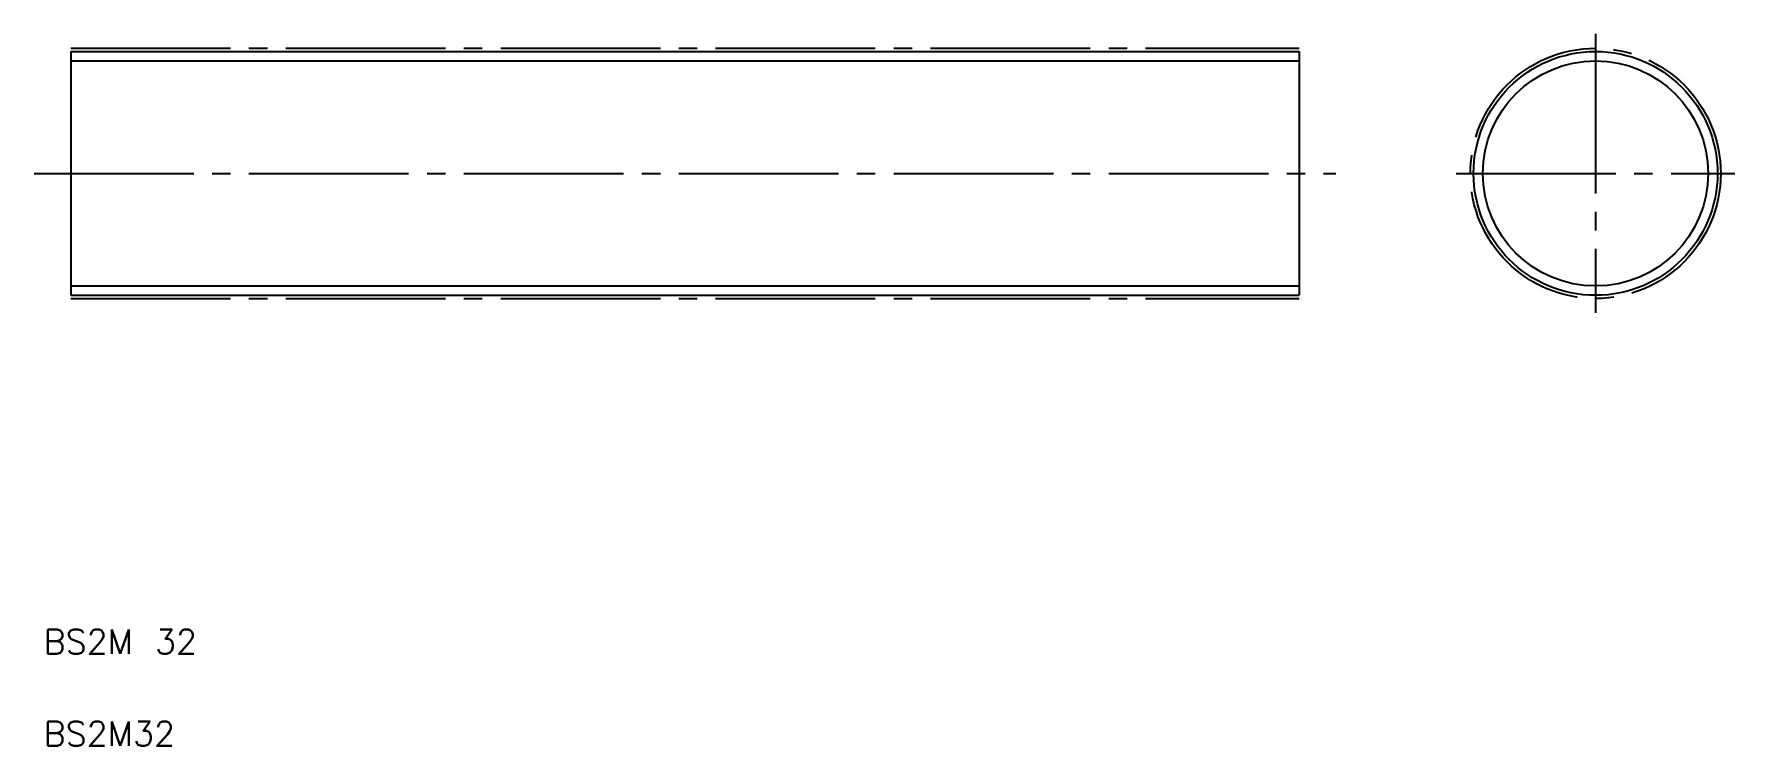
# Model space of a CAD drawing. Extents: x 4 to 143, y 5 to 63.
import ezdxf

# ---------------------------------------------------------------- set-up
doc = ezdxf.new("R2010")
doc.units = 0
doc.linetypes.add('CENTER', pattern=[17.5, 13, -1.5, 1.5, -1.5])
doc.layers.get('0').update_dxf_attribs({"linetype": 'CONTINUOUS'})
doc.layers.add('CENTER', color=1, linetype='CENTER')
doc.styles.get("Standard").update_dxf_attribs({"font": 'txt', "bigfont": 'BIGFONT'})

msp = doc.modelspace()

# ---------------------------------------------------------------- linework, layer by layer
at = {"color": 7, "linetype": 'CONTINUOUS'}
for p, q in [((7.23, 61.57), (107.23, 61.57)), ((7.23, 61.57), (7.23, 41.71)), ((107.23, 61.57), (107.23, 41.71)), ((7.23, 56.61), (7.23, 56.61)), ((7.23, 51.64), (7.23, 51.64)), ((7.23, 41.71), (107.23, 41.71))]:
    msp.add_line(p, q, dxfattribs=at)
at = {"color": 3, "linetype": 'CONTINUOUS'}
for p, q in [((7.23, 60.81), (107.23, 60.81)), ((7.23, 42.47), (107.23, 42.47))]:
    msp.add_line(p, q, dxfattribs=at)
at = {"color": 7, "linetype": 'CONTINUOUS'}
msp.add_circle((131.37, 51.64), 9.93, dxfattribs=at)
at = {"color": 3, "linetype": 'CONTINUOUS'}
msp.add_circle((131.37, 51.64), 9.17, dxfattribs=at)
at = {"layer": 'CENTER', "color": 1, "linetype": 'CENTER'}
for p, q in [((131.37, 63), (131.37, 40.29)), ((7.23, 61.83), (107.23, 61.83)), ((4.23, 51.64), (110.23, 51.64)), ((120.02, 51.64), (142.72, 51.64)), ((7.23, 41.46), (107.23, 41.46))]:
    msp.add_line(p, q, dxfattribs=at)
msp.add_circle((131.37, 51.64), 10.19, dxfattribs=at)

# ---------------------------------------------------------------- texts
at = {"color": 7, "linetype": 'CONTINUOUS'}
for s, p in [('BS2M 32', (5, 12.5)), ('BS2M32', (5, 5))]:
    msp.add_text(s, height=2, dxfattribs=at).set_placement(p)

doc.saveas('drawing.dxf')
